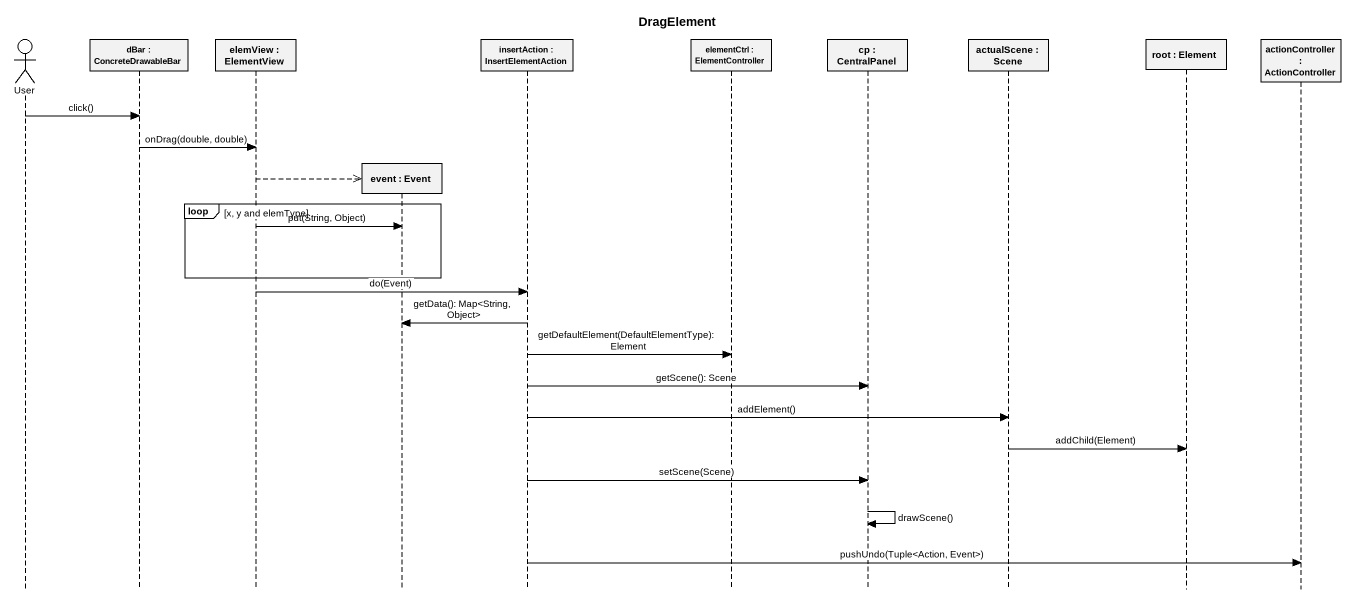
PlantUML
@startuml
title DragElement
hide footbox
actor User
participant "dBar : ConcreteDrawableBar" as dBar
participant "elemView : ElementView" as elemView
participant "event : Event" as event
participant "insertAction : InsertElementAction" as insertAction
participant "elementCtrl : ElementController" as elementCtrl
participant "cp : CentralPanel" as cp
participant "actualScene : Scene" as actualScene
participant "root : Element" as root
participant "actionController : ActionController" as actionController

User -> dBar : click()
dBar -> elemView : onDrag(double, double)
elemView -->> event **
loop x, y and elemType
  elemView -> event : put(String, Object)
end
elemView -> insertAction : do(Event)
insertAction -> event : getData(): Map<String, Object>
insertAction -> elementCtrl : getDefaultElement(DefaultElementType): Element
insertAction -> cp : getScene(): Scene
insertAction -> actualScene : addElement()
actualScene -> root : addChild(Element)
insertAction -> cp : setScene(Scene)
cp -> cp : drawScene()
insertAction -> actionController : pushUndo(Tuple<Action, Event>)
@enduml
